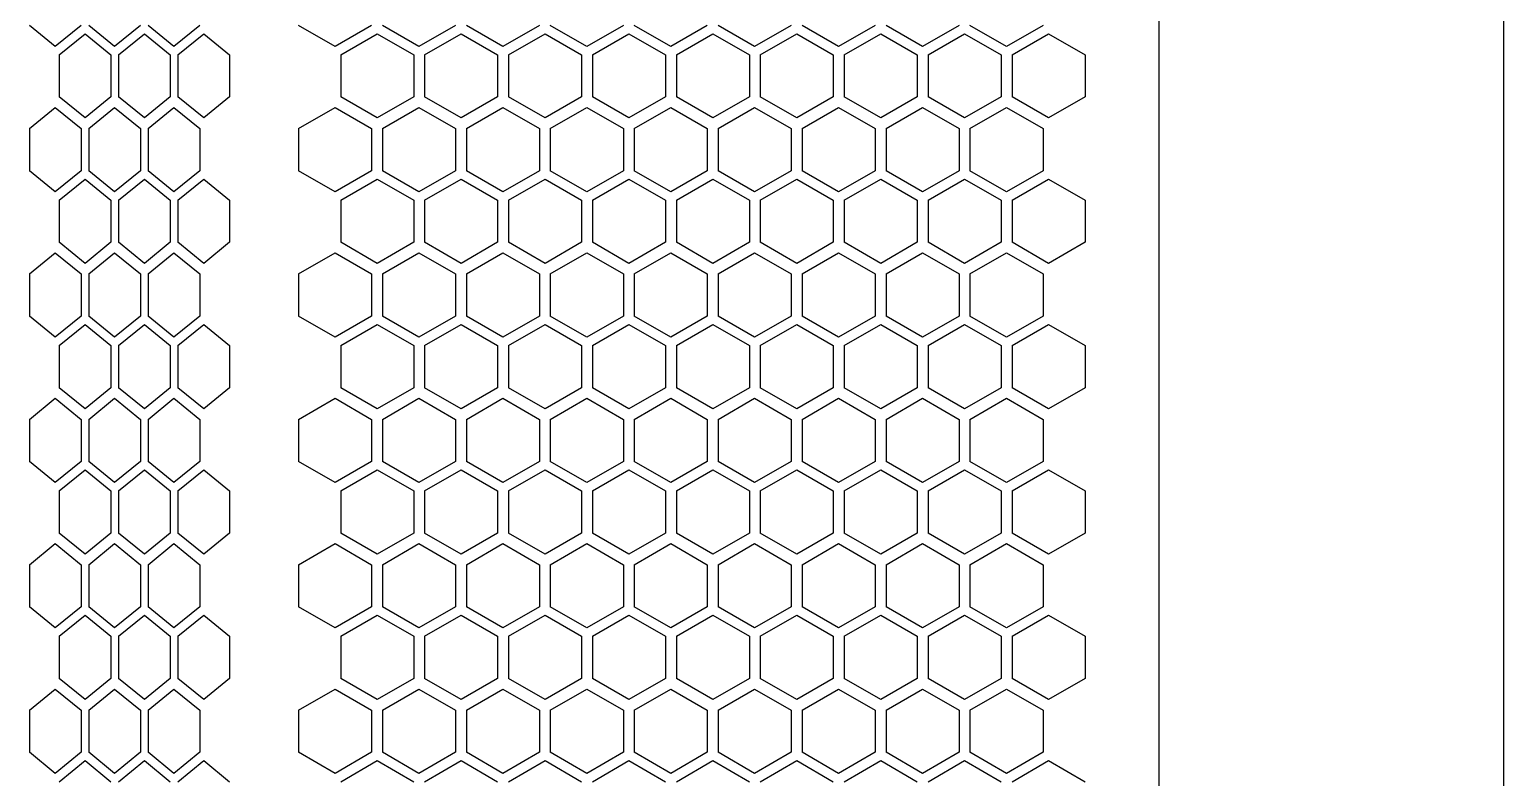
# Model space of a CAD drawing. Header units: millimetres. Extents: x 55614 to 110757, y -66981 to -47484.
# Drawn here: x 63656.9 to 63818.5, y -50373.5 to -50291.6 of the extents above; entities that cross this region are included whole.
import ezdxf

# ---------------------------------------------------------------- set-up
doc = ezdxf.new("R2010")
doc.units = ezdxf.units.MM
doc.layers.add('4215-0412-2_0', color=7, linetype='Continuous')
doc.layers.add('THICK', color=7, linetype='Continuous', lineweight=0)

# ---------------------------------------------------------------- blocks, each defined once
blk = doc.blocks.new('2-1725')
at = {"layer": '4215-0412-2_0', "color": 7, "linetype": 'Continuous'}
for p, q in [((-17306.03, -71628.67), (-17306.03, -72057.27)), ((-17268.23, -71631.67), (-17268.23, -72054.27)), ((-17426.99, -71719.52), (-17429.82, -71717.21)), ((-17424.16, -71717.21), (-17426.99, -71719.52)), ((-17426.55, -71720.43), (-17423.72, -71718.12)), ((-17423.72, -71718.12), (-17420.89, -71720.43)), ((-17420.48, -71719.52), (-17423.31, -71717.21)), ((-17417.65, -71717.21), (-17420.48, -71719.52)), ((-17420.04, -71720.43), (-17417.22, -71718.12)), ((-17417.22, -71718.12), (-17414.39, -71720.43)), ((-17413.98, -71719.52), (-17416.81, -71717.21)), ((-17411.15, -71717.21), (-17413.98, -71719.52)), ((-17413.54, -71720.43), (-17410.71, -71718.12)), ((-17410.71, -71718.12), (-17407.88, -71720.43)), ((-17396.32, -71719.52), (-17400.32, -71717.21)), ((-17392.31, -71717.21), (-17396.32, -71719.52)), ((-17395.7, -71720.43), (-17391.7, -71718.12)), ((-17391.7, -71718.12), (-17387.7, -71720.43)), ((-17387.12, -71719.52), (-17391.12, -71717.21)), ((-17383.11, -71717.21), (-17387.12, -71719.52)), ((-17386.5, -71720.43), (-17382.5, -71718.12)), ((-17382.5, -71718.12), (-17378.5, -71720.43)), ((-17377.92, -71719.52), (-17381.92, -71717.21)), ((-17373.91, -71717.21), (-17377.92, -71719.52)), ((-17377.3, -71720.43), (-17373.3, -71718.12)), ((-17373.3, -71718.12), (-17369.3, -71720.43)), ((-17368.72, -71719.52), (-17372.72, -71717.21)), ((-17364.71, -71717.21), (-17368.72, -71719.52)), ((-17368.1, -71720.43), (-17364.1, -71718.12)), ((-17364.1, -71718.12), (-17360.1, -71720.43)), ((-17359.52, -71719.52), (-17363.52, -71717.21)), ((-17355.51, -71717.21), (-17359.52, -71719.52)), ((-17358.9, -71720.43), (-17354.9, -71718.12)), ((-17354.9, -71718.12), (-17350.9, -71720.43)), ((-17350.32, -71719.52), (-17354.32, -71717.21)), ((-17346.31, -71717.21), (-17350.32, -71719.52)), ((-17349.7, -71720.43), (-17345.7, -71718.12)), ((-17345.7, -71718.12), (-17341.7, -71720.43)), ((-17341.12, -71719.52), (-17345.12, -71717.21)), ((-17337.11, -71717.21), (-17341.12, -71719.52)), ((-17340.5, -71720.43), (-17336.5, -71718.12)), ((-17336.5, -71718.12), (-17332.5, -71720.43)), ((-17331.92, -71719.52), (-17335.92, -71717.21)), ((-17327.91, -71717.21), (-17331.92, -71719.52)), ((-17331.3, -71720.43), (-17327.3, -71718.12)), ((-17327.3, -71718.12), (-17323.3, -71720.43)), ((-17322.72, -71719.52), (-17326.72, -71717.21)), ((-17318.71, -71717.21), (-17322.72, -71719.52)), ((-17322.1, -71720.43), (-17318.1, -71718.12)), ((-17318.1, -71718.12), (-17314.1, -71720.43)), ((-17426.55, -71720.43), (-17426.55, -71725.05)), ((-17420.89, -71720.43), (-17420.89, -71725.05)), ((-17420.04, -71720.43), (-17420.04, -71725.05)), ((-17414.39, -71720.43), (-17414.39, -71725.05)), ((-17413.54, -71720.43), (-17413.54, -71725.05)), ((-17407.88, -71720.43), (-17407.88, -71725.05)), ((-17395.7, -71720.43), (-17395.7, -71725.05)), ((-17387.7, -71720.43), (-17387.7, -71725.05)), ((-17386.5, -71720.43), (-17386.5, -71725.05)), ((-17378.5, -71720.43), (-17378.5, -71725.05)), ((-17377.3, -71720.43), (-17377.3, -71725.05)), ((-17369.3, -71720.43), (-17369.3, -71725.05)), ((-17368.1, -71720.43), (-17368.1, -71725.05)), ((-17360.1, -71720.43), (-17360.1, -71725.05)), ((-17358.9, -71720.43), (-17358.9, -71725.05)), ((-17350.9, -71720.43), (-17350.9, -71725.05)), ((-17349.7, -71720.43), (-17349.7, -71725.05)), ((-17341.7, -71720.43), (-17341.7, -71725.05)), ((-17340.5, -71720.43), (-17340.5, -71725.05)), ((-17332.5, -71720.43), (-17332.5, -71725.05)), ((-17331.3, -71720.43), (-17331.3, -71725.05)), ((-17323.3, -71720.43), (-17323.3, -71725.05)), ((-17322.1, -71720.43), (-17322.1, -71725.05)), ((-17314.1, -71720.43), (-17314.1, -71725.05)), ((-17423.72, -71727.36), (-17426.55, -71725.05)), ((-17420.89, -71725.05), (-17423.72, -71727.36)), ((-17417.22, -71727.36), (-17420.04, -71725.05)), ((-17414.39, -71725.05), (-17417.22, -71727.36)), ((-17410.71, -71727.36), (-17413.54, -71725.05)), ((-17407.88, -71725.05), (-17410.71, -71727.36)), ((-17391.7, -71727.36), (-17395.7, -71725.05)), ((-17387.7, -71725.05), (-17391.7, -71727.36)), ((-17382.5, -71727.36), (-17386.5, -71725.05)), ((-17378.5, -71725.05), (-17382.5, -71727.36)), ((-17373.3, -71727.36), (-17377.3, -71725.05)), ((-17369.3, -71725.05), (-17373.3, -71727.36)), ((-17364.1, -71727.36), (-17368.1, -71725.05)), ((-17360.1, -71725.05), (-17364.1, -71727.36)), ((-17354.9, -71727.36), (-17358.9, -71725.05)), ((-17350.9, -71725.05), (-17354.9, -71727.36)), ((-17345.7, -71727.36), (-17349.7, -71725.05)), ((-17341.7, -71725.05), (-17345.7, -71727.36)), ((-17336.5, -71727.36), (-17340.5, -71725.05)), ((-17332.5, -71725.05), (-17336.5, -71727.36)), ((-17327.3, -71727.36), (-17331.3, -71725.05)), ((-17323.3, -71725.05), (-17327.3, -71727.36)), ((-17318.1, -71727.36), (-17322.1, -71725.05)), ((-17314.1, -71725.05), (-17318.1, -71727.36)), ((-17429.82, -71728.52), (-17426.99, -71726.21)), ((-17426.99, -71726.21), (-17424.16, -71728.52)), ((-17423.31, -71728.52), (-17420.48, -71726.21)), ((-17420.48, -71726.21), (-17417.65, -71728.52)), ((-17416.81, -71728.52), (-17413.98, -71726.21)), ((-17413.98, -71726.21), (-17411.15, -71728.52)), ((-17400.32, -71728.52), (-17396.32, -71726.21)), ((-17396.32, -71726.21), (-17392.31, -71728.52)), ((-17391.12, -71728.52), (-17387.12, -71726.21)), ((-17387.12, -71726.21), (-17383.11, -71728.52)), ((-17381.92, -71728.52), (-17377.92, -71726.21)), ((-17377.92, -71726.21), (-17373.91, -71728.52)), ((-17372.72, -71728.52), (-17368.72, -71726.21)), ((-17368.72, -71726.21), (-17364.71, -71728.52)), ((-17363.52, -71728.52), (-17359.52, -71726.21)), ((-17359.52, -71726.21), (-17355.51, -71728.52)), ((-17354.32, -71728.52), (-17350.32, -71726.21)), ((-17350.32, -71726.21), (-17346.31, -71728.52)), ((-17345.12, -71728.52), (-17341.12, -71726.21)), ((-17341.12, -71726.21), (-17337.11, -71728.52)), ((-17335.92, -71728.52), (-17331.92, -71726.21)), ((-17331.92, -71726.21), (-17327.91, -71728.52)), ((-17326.72, -71728.52), (-17322.72, -71726.21)), ((-17322.72, -71726.21), (-17318.71, -71728.52)), ((-17429.82, -71728.52), (-17429.82, -71733.14)), ((-17424.16, -71728.52), (-17424.16, -71733.14)), ((-17423.31, -71728.52), (-17423.31, -71733.14)), ((-17417.65, -71728.52), (-17417.65, -71733.14)), ((-17416.81, -71728.52), (-17416.81, -71733.14)), ((-17411.15, -71728.52), (-17411.15, -71733.14)), ((-17400.32, -71728.52), (-17400.32, -71733.14)), ((-17392.31, -71728.52), (-17392.31, -71733.14)), ((-17391.12, -71728.52), (-17391.12, -71733.14)), ((-17383.11, -71728.52), (-17383.11, -71733.14)), ((-17381.92, -71728.52), (-17381.92, -71733.14)), ((-17373.91, -71728.52), (-17373.91, -71733.14)), ((-17372.72, -71728.52), (-17372.72, -71733.14)), ((-17364.71, -71728.52), (-17364.71, -71733.14)), ((-17363.52, -71728.52), (-17363.52, -71733.14)), ((-17355.51, -71728.52), (-17355.51, -71733.14)), ((-17354.32, -71728.52), (-17354.32, -71733.14)), ((-17346.31, -71728.52), (-17346.31, -71733.14)), ((-17345.12, -71728.52), (-17345.12, -71733.14)), ((-17337.11, -71728.52), (-17337.11, -71733.14)), ((-17335.92, -71728.52), (-17335.92, -71733.14)), ((-17327.91, -71728.52), (-17327.91, -71733.14)), ((-17326.72, -71728.52), (-17326.72, -71733.14)), ((-17318.71, -71728.52), (-17318.71, -71733.14)), ((-17426.99, -71735.45), (-17429.82, -71733.14)), ((-17424.16, -71733.14), (-17426.99, -71735.45)), ((-17420.48, -71735.45), (-17423.31, -71733.14)), ((-17417.65, -71733.14), (-17420.48, -71735.45)), ((-17413.98, -71735.45), (-17416.81, -71733.14)), ((-17411.15, -71733.14), (-17413.98, -71735.45)), ((-17396.32, -71735.45), (-17400.32, -71733.14)), ((-17392.31, -71733.14), (-17396.32, -71735.45)), ((-17387.12, -71735.45), (-17391.12, -71733.14)), ((-17383.11, -71733.14), (-17387.12, -71735.45)), ((-17377.92, -71735.45), (-17381.92, -71733.14)), ((-17373.91, -71733.14), (-17377.92, -71735.45)), ((-17368.72, -71735.45), (-17372.72, -71733.14)), ((-17364.71, -71733.14), (-17368.72, -71735.45)), ((-17359.52, -71735.45), (-17363.52, -71733.14)), ((-17355.51, -71733.14), (-17359.52, -71735.45)), ((-17350.32, -71735.45), (-17354.32, -71733.14)), ((-17346.31, -71733.14), (-17350.32, -71735.45)), ((-17341.12, -71735.45), (-17345.12, -71733.14)), ((-17337.11, -71733.14), (-17341.12, -71735.45)), ((-17331.92, -71735.45), (-17335.92, -71733.14)), ((-17327.91, -71733.14), (-17331.92, -71735.45)), ((-17322.72, -71735.45), (-17326.72, -71733.14)), ((-17318.71, -71733.14), (-17322.72, -71735.45)), ((-17426.55, -71736.36), (-17423.72, -71734.05)), ((-17423.72, -71734.05), (-17420.89, -71736.36)), ((-17420.04, -71736.36), (-17417.22, -71734.05)), ((-17417.22, -71734.05), (-17414.39, -71736.36)), ((-17413.54, -71736.36), (-17410.71, -71734.05)), ((-17410.71, -71734.05), (-17407.88, -71736.36)), ((-17395.7, -71736.36), (-17391.7, -71734.05)), ((-17391.7, -71734.05), (-17387.7, -71736.36)), ((-17386.5, -71736.36), (-17382.5, -71734.05)), ((-17382.5, -71734.05), (-17378.5, -71736.36)), ((-17377.3, -71736.36), (-17373.3, -71734.05)), ((-17373.3, -71734.05), (-17369.3, -71736.36)), ((-17368.1, -71736.36), (-17364.1, -71734.05)), ((-17364.1, -71734.05), (-17360.1, -71736.36)), ((-17358.9, -71736.36), (-17354.9, -71734.05)), ((-17354.9, -71734.05), (-17350.9, -71736.36)), ((-17349.7, -71736.36), (-17345.7, -71734.05)), ((-17345.7, -71734.05), (-17341.7, -71736.36)), ((-17340.5, -71736.36), (-17336.5, -71734.05)), ((-17336.5, -71734.05), (-17332.5, -71736.36)), ((-17331.3, -71736.36), (-17327.3, -71734.05)), ((-17327.3, -71734.05), (-17323.3, -71736.36)), ((-17322.1, -71736.36), (-17318.1, -71734.05)), ((-17318.1, -71734.05), (-17314.1, -71736.36)), ((-17426.55, -71736.36), (-17426.55, -71740.98)), ((-17420.89, -71736.36), (-17420.89, -71740.98)), ((-17420.04, -71736.36), (-17420.04, -71740.98)), ((-17414.39, -71736.36), (-17414.39, -71740.98)), ((-17413.54, -71736.36), (-17413.54, -71740.98)), ((-17407.88, -71736.36), (-17407.88, -71740.98)), ((-17395.7, -71736.36), (-17395.7, -71740.98)), ((-17387.7, -71736.36), (-17387.7, -71740.98)), ((-17386.5, -71736.36), (-17386.5, -71740.98)), ((-17378.5, -71736.36), (-17378.5, -71740.98)), ((-17377.3, -71736.36), (-17377.3, -71740.98)), ((-17369.3, -71736.36), (-17369.3, -71740.98)), ((-17368.1, -71736.36), (-17368.1, -71740.98)), ((-17360.1, -71736.36), (-17360.1, -71740.98)), ((-17358.9, -71736.36), (-17358.9, -71740.98)), ((-17350.9, -71736.36), (-17350.9, -71740.98)), ((-17349.7, -71736.36), (-17349.7, -71740.98)), ((-17341.7, -71736.36), (-17341.7, -71740.98)), ((-17340.5, -71736.36), (-17340.5, -71740.98)), ((-17332.5, -71736.36), (-17332.5, -71740.98)), ((-17331.3, -71736.36), (-17331.3, -71740.98)), ((-17323.3, -71736.36), (-17323.3, -71740.98)), ((-17322.1, -71736.36), (-17322.1, -71740.98)), ((-17314.1, -71736.36), (-17314.1, -71740.98)), ((-17423.72, -71743.29), (-17426.55, -71740.98)), ((-17420.89, -71740.98), (-17423.72, -71743.29)), ((-17417.22, -71743.29), (-17420.04, -71740.98)), ((-17414.39, -71740.98), (-17417.22, -71743.29)), ((-17410.71, -71743.29), (-17413.54, -71740.98)), ((-17407.88, -71740.98), (-17410.71, -71743.29)), ((-17391.7, -71743.29), (-17395.7, -71740.98)), ((-17387.7, -71740.98), (-17391.7, -71743.29)), ((-17382.5, -71743.29), (-17386.5, -71740.98)), ((-17378.5, -71740.98), (-17382.5, -71743.29)), ((-17373.3, -71743.29), (-17377.3, -71740.98)), ((-17369.3, -71740.98), (-17373.3, -71743.29)), ((-17364.1, -71743.29), (-17368.1, -71740.98)), ((-17360.1, -71740.98), (-17364.1, -71743.29)), ((-17354.9, -71743.29), (-17358.9, -71740.98)), ((-17350.9, -71740.98), (-17354.9, -71743.29)), ((-17345.7, -71743.29), (-17349.7, -71740.98)), ((-17341.7, -71740.98), (-17345.7, -71743.29)), ((-17336.5, -71743.29), (-17340.5, -71740.98)), ((-17332.5, -71740.98), (-17336.5, -71743.29)), ((-17327.3, -71743.29), (-17331.3, -71740.98)), ((-17323.3, -71740.98), (-17327.3, -71743.29)), ((-17318.1, -71743.29), (-17322.1, -71740.98)), ((-17314.1, -71740.98), (-17318.1, -71743.29)), ((-17429.82, -71744.45), (-17426.99, -71742.14)), ((-17426.99, -71742.14), (-17424.16, -71744.45)), ((-17423.31, -71744.45), (-17420.48, -71742.14)), ((-17420.48, -71742.14), (-17417.65, -71744.45)), ((-17416.81, -71744.45), (-17413.98, -71742.14)), ((-17413.98, -71742.14), (-17411.15, -71744.45)), ((-17400.32, -71744.45), (-17396.32, -71742.14)), ((-17396.32, -71742.14), (-17392.31, -71744.45)), ((-17391.12, -71744.45), (-17387.12, -71742.14)), ((-17387.12, -71742.14), (-17383.11, -71744.45)), ((-17381.92, -71744.45), (-17377.92, -71742.14)), ((-17377.92, -71742.14), (-17373.91, -71744.45)), ((-17372.72, -71744.45), (-17368.72, -71742.14)), ((-17368.72, -71742.14), (-17364.71, -71744.45)), ((-17363.52, -71744.45), (-17359.52, -71742.14)), ((-17359.52, -71742.14), (-17355.51, -71744.45)), ((-17354.32, -71744.45), (-17350.32, -71742.14)), ((-17350.32, -71742.14), (-17346.31, -71744.45)), ((-17345.12, -71744.45), (-17341.12, -71742.14)), ((-17341.12, -71742.14), (-17337.11, -71744.45)), ((-17335.92, -71744.45), (-17331.92, -71742.14)), ((-17331.92, -71742.14), (-17327.91, -71744.45)), ((-17326.72, -71744.45), (-17322.72, -71742.14)), ((-17322.72, -71742.14), (-17318.71, -71744.45)), ((-17429.82, -71744.45), (-17429.82, -71749.07)), ((-17424.16, -71744.45), (-17424.16, -71749.07)), ((-17423.31, -71744.45), (-17423.31, -71749.07)), ((-17417.65, -71744.45), (-17417.65, -71749.07)), ((-17416.81, -71744.45), (-17416.81, -71749.07)), ((-17411.15, -71744.45), (-17411.15, -71749.07)), ((-17400.32, -71744.45), (-17400.32, -71749.07)), ((-17392.31, -71744.45), (-17392.31, -71749.07)), ((-17391.12, -71744.45), (-17391.12, -71749.07)), ((-17383.11, -71744.45), (-17383.11, -71749.07)), ((-17381.92, -71744.45), (-17381.92, -71749.07)), ((-17373.91, -71744.45), (-17373.91, -71749.07)), ((-17372.72, -71744.45), (-17372.72, -71749.07)), ((-17364.71, -71744.45), (-17364.71, -71749.07)), ((-17363.52, -71744.45), (-17363.52, -71749.07)), ((-17355.51, -71744.45), (-17355.51, -71749.07)), ((-17354.32, -71744.45), (-17354.32, -71749.07)), ((-17346.31, -71744.45), (-17346.31, -71749.07)), ((-17345.12, -71744.45), (-17345.12, -71749.07)), ((-17337.11, -71744.45), (-17337.11, -71749.07)), ((-17335.92, -71744.45), (-17335.92, -71749.07)), ((-17327.91, -71744.45), (-17327.91, -71749.07)), ((-17326.72, -71744.45), (-17326.72, -71749.07)), ((-17318.71, -71744.45), (-17318.71, -71749.07)), ((-17426.99, -71751.38), (-17429.82, -71749.07)), ((-17424.16, -71749.07), (-17426.99, -71751.38)), ((-17420.48, -71751.38), (-17423.31, -71749.07)), ((-17417.65, -71749.07), (-17420.48, -71751.38)), ((-17413.98, -71751.38), (-17416.81, -71749.07)), ((-17411.15, -71749.07), (-17413.98, -71751.38)), ((-17396.32, -71751.38), (-17400.32, -71749.07)), ((-17392.31, -71749.07), (-17396.32, -71751.38)), ((-17387.12, -71751.38), (-17391.12, -71749.07)), ((-17383.11, -71749.07), (-17387.12, -71751.38)), ((-17377.92, -71751.38), (-17381.92, -71749.07)), ((-17373.91, -71749.07), (-17377.92, -71751.38)), ((-17368.72, -71751.38), (-17372.72, -71749.07)), ((-17364.71, -71749.07), (-17368.72, -71751.38)), ((-17359.52, -71751.38), (-17363.52, -71749.07)), ((-17355.51, -71749.07), (-17359.52, -71751.38)), ((-17350.32, -71751.38), (-17354.32, -71749.07)), ((-17346.31, -71749.07), (-17350.32, -71751.38)), ((-17341.12, -71751.38), (-17345.12, -71749.07)), ((-17337.11, -71749.07), (-17341.12, -71751.38)), ((-17331.92, -71751.38), (-17335.92, -71749.07)), ((-17327.91, -71749.07), (-17331.92, -71751.38)), ((-17322.72, -71751.38), (-17326.72, -71749.07)), ((-17318.71, -71749.07), (-17322.72, -71751.38)), ((-17426.55, -71752.29), (-17423.72, -71749.98)), ((-17423.72, -71749.98), (-17420.89, -71752.29)), ((-17420.04, -71752.29), (-17417.22, -71749.98)), ((-17417.22, -71749.98), (-17414.39, -71752.29)), ((-17413.54, -71752.29), (-17410.71, -71749.98)), ((-17410.71, -71749.98), (-17407.88, -71752.29)), ((-17395.7, -71752.29), (-17391.7, -71749.98)), ((-17391.7, -71749.98), (-17387.7, -71752.29)), ((-17386.5, -71752.29), (-17382.5, -71749.98)), ((-17382.5, -71749.98), (-17378.5, -71752.29)), ((-17377.3, -71752.29), (-17373.3, -71749.98)), ((-17373.3, -71749.98), (-17369.3, -71752.29)), ((-17368.1, -71752.29), (-17364.1, -71749.98)), ((-17364.1, -71749.98), (-17360.1, -71752.29)), ((-17358.9, -71752.29), (-17354.9, -71749.98)), ((-17354.9, -71749.98), (-17350.9, -71752.29)), ((-17349.7, -71752.29), (-17345.7, -71749.98)), ((-17345.7, -71749.98), (-17341.7, -71752.29)), ((-17340.5, -71752.29), (-17336.5, -71749.98)), ((-17336.5, -71749.98), (-17332.5, -71752.29)), ((-17331.3, -71752.29), (-17327.3, -71749.98)), ((-17327.3, -71749.98), (-17323.3, -71752.29)), ((-17322.1, -71752.29), (-17318.1, -71749.98)), ((-17318.1, -71749.98), (-17314.1, -71752.29)), ((-17426.55, -71752.29), (-17426.55, -71756.91)), ((-17420.89, -71752.29), (-17420.89, -71756.91)), ((-17420.04, -71752.29), (-17420.04, -71756.91)), ((-17414.39, -71752.29), (-17414.39, -71756.91)), ((-17413.54, -71752.29), (-17413.54, -71756.91)), ((-17407.88, -71752.29), (-17407.88, -71756.91)), ((-17395.7, -71752.29), (-17395.7, -71756.91)), ((-17387.7, -71752.29), (-17387.7, -71756.91)), ((-17386.5, -71752.29), (-17386.5, -71756.91)), ((-17378.5, -71752.29), (-17378.5, -71756.91)), ((-17377.3, -71752.29), (-17377.3, -71756.91)), ((-17369.3, -71752.29), (-17369.3, -71756.91)), ((-17368.1, -71752.29), (-17368.1, -71756.91)), ((-17360.1, -71752.29), (-17360.1, -71756.91)), ((-17358.9, -71752.29), (-17358.9, -71756.91)), ((-17350.9, -71752.29), (-17350.9, -71756.91)), ((-17349.7, -71752.29), (-17349.7, -71756.91)), ((-17341.7, -71752.29), (-17341.7, -71756.91)), ((-17340.5, -71752.29), (-17340.5, -71756.91)), ((-17332.5, -71752.29), (-17332.5, -71756.91)), ((-17331.3, -71752.29), (-17331.3, -71756.91)), ((-17323.3, -71752.29), (-17323.3, -71756.91)), ((-17322.1, -71752.29), (-17322.1, -71756.91)), ((-17314.1, -71752.29), (-17314.1, -71756.91)), ((-17423.72, -71759.22), (-17426.55, -71756.91)), ((-17420.89, -71756.91), (-17423.72, -71759.22)), ((-17417.22, -71759.22), (-17420.04, -71756.91)), ((-17414.39, -71756.91), (-17417.22, -71759.22)), ((-17410.71, -71759.22), (-17413.54, -71756.91)), ((-17407.88, -71756.91), (-17410.71, -71759.22)), ((-17391.7, -71759.22), (-17395.7, -71756.91)), ((-17387.7, -71756.91), (-17391.7, -71759.22)), ((-17382.5, -71759.22), (-17386.5, -71756.91)), ((-17378.5, -71756.91), (-17382.5, -71759.22)), ((-17373.3, -71759.22), (-17377.3, -71756.91)), ((-17369.3, -71756.91), (-17373.3, -71759.22)), ((-17364.1, -71759.22), (-17368.1, -71756.91)), ((-17360.1, -71756.91), (-17364.1, -71759.22)), ((-17354.9, -71759.22), (-17358.9, -71756.91)), ((-17350.9, -71756.91), (-17354.9, -71759.22)), ((-17345.7, -71759.22), (-17349.7, -71756.91)), ((-17341.7, -71756.91), (-17345.7, -71759.22)), ((-17336.5, -71759.22), (-17340.5, -71756.91)), ((-17332.5, -71756.91), (-17336.5, -71759.22)), ((-17327.3, -71759.22), (-17331.3, -71756.91)), ((-17323.3, -71756.91), (-17327.3, -71759.22)), ((-17318.1, -71759.22), (-17322.1, -71756.91)), ((-17314.1, -71756.91), (-17318.1, -71759.22)), ((-17429.82, -71760.38), (-17426.99, -71758.07)), ((-17426.99, -71758.07), (-17424.16, -71760.38)), ((-17423.31, -71760.38), (-17420.48, -71758.07)), ((-17420.48, -71758.07), (-17417.65, -71760.38)), ((-17416.81, -71760.38), (-17413.98, -71758.07)), ((-17413.98, -71758.07), (-17411.15, -71760.38)), ((-17400.32, -71760.38), (-17396.32, -71758.07)), ((-17396.32, -71758.07), (-17392.31, -71760.38)), ((-17391.12, -71760.38), (-17387.12, -71758.07)), ((-17387.12, -71758.07), (-17383.11, -71760.38)), ((-17381.92, -71760.38), (-17377.92, -71758.07)), ((-17377.92, -71758.07), (-17373.91, -71760.38)), ((-17372.72, -71760.38), (-17368.72, -71758.07)), ((-17368.72, -71758.07), (-17364.71, -71760.38)), ((-17363.52, -71760.38), (-17359.52, -71758.07)), ((-17359.52, -71758.07), (-17355.51, -71760.38)), ((-17354.32, -71760.38), (-17350.32, -71758.07)), ((-17350.32, -71758.07), (-17346.31, -71760.38)), ((-17345.12, -71760.38), (-17341.12, -71758.07)), ((-17341.12, -71758.07), (-17337.11, -71760.38)), ((-17335.92, -71760.38), (-17331.92, -71758.07)), ((-17331.92, -71758.07), (-17327.91, -71760.38)), ((-17326.72, -71760.38), (-17322.72, -71758.07)), ((-17322.72, -71758.07), (-17318.71, -71760.38)), ((-17429.82, -71760.38), (-17429.82, -71765)), ((-17424.16, -71760.38), (-17424.16, -71765)), ((-17423.31, -71760.38), (-17423.31, -71765)), ((-17417.65, -71760.38), (-17417.65, -71765)), ((-17416.81, -71760.38), (-17416.81, -71765)), ((-17411.15, -71760.38), (-17411.15, -71765)), ((-17400.32, -71760.38), (-17400.32, -71765)), ((-17392.31, -71760.38), (-17392.31, -71765)), ((-17391.12, -71760.38), (-17391.12, -71765)), ((-17383.11, -71760.38), (-17383.11, -71765)), ((-17381.92, -71760.38), (-17381.92, -71765)), ((-17373.91, -71760.38), (-17373.91, -71765)), ((-17372.72, -71760.38), (-17372.72, -71765)), ((-17364.71, -71760.38), (-17364.71, -71765)), ((-17363.52, -71760.38), (-17363.52, -71765)), ((-17355.51, -71760.38), (-17355.51, -71765)), ((-17354.32, -71760.38), (-17354.32, -71765)), ((-17346.31, -71760.38), (-17346.31, -71765)), ((-17345.12, -71760.38), (-17345.12, -71765)), ((-17337.11, -71760.38), (-17337.11, -71765)), ((-17335.92, -71760.38), (-17335.92, -71765)), ((-17327.91, -71760.38), (-17327.91, -71765)), ((-17326.72, -71760.38), (-17326.72, -71765)), ((-17318.71, -71760.38), (-17318.71, -71765)), ((-17426.99, -71767.31), (-17429.82, -71765)), ((-17424.16, -71765), (-17426.99, -71767.31)), ((-17420.48, -71767.31), (-17423.31, -71765)), ((-17417.65, -71765), (-17420.48, -71767.31)), ((-17413.98, -71767.31), (-17416.81, -71765)), ((-17411.15, -71765), (-17413.98, -71767.31)), ((-17396.32, -71767.31), (-17400.32, -71765)), ((-17392.31, -71765), (-17396.32, -71767.31)), ((-17387.12, -71767.31), (-17391.12, -71765)), ((-17383.11, -71765), (-17387.12, -71767.31)), ((-17377.92, -71767.31), (-17381.92, -71765)), ((-17373.91, -71765), (-17377.92, -71767.31)), ((-17368.72, -71767.31), (-17372.72, -71765)), ((-17364.71, -71765), (-17368.72, -71767.31)), ((-17359.52, -71767.31), (-17363.52, -71765)), ((-17355.51, -71765), (-17359.52, -71767.31)), ((-17350.32, -71767.31), (-17354.32, -71765)), ((-17346.31, -71765), (-17350.32, -71767.31)), ((-17341.12, -71767.31), (-17345.12, -71765)), ((-17337.11, -71765), (-17341.12, -71767.31)), ((-17331.92, -71767.31), (-17335.92, -71765)), ((-17327.91, -71765), (-17331.92, -71767.31)), ((-17322.72, -71767.31), (-17326.72, -71765)), ((-17318.71, -71765), (-17322.72, -71767.31)), ((-17426.55, -71768.22), (-17423.72, -71765.91)), ((-17423.72, -71765.91), (-17420.89, -71768.22)), ((-17420.04, -71768.22), (-17417.22, -71765.91)), ((-17417.22, -71765.91), (-17414.39, -71768.22)), ((-17413.54, -71768.22), (-17410.71, -71765.91)), ((-17410.71, -71765.91), (-17407.88, -71768.22)), ((-17395.7, -71768.22), (-17391.7, -71765.91)), ((-17391.7, -71765.91), (-17387.7, -71768.22)), ((-17386.5, -71768.22), (-17382.5, -71765.91)), ((-17382.5, -71765.91), (-17378.5, -71768.22)), ((-17377.3, -71768.22), (-17373.3, -71765.91)), ((-17373.3, -71765.91), (-17369.3, -71768.22)), ((-17368.1, -71768.22), (-17364.1, -71765.91)), ((-17364.1, -71765.91), (-17360.1, -71768.22)), ((-17358.9, -71768.22), (-17354.9, -71765.91)), ((-17354.9, -71765.91), (-17350.9, -71768.22)), ((-17349.7, -71768.22), (-17345.7, -71765.91)), ((-17345.7, -71765.91), (-17341.7, -71768.22)), ((-17340.5, -71768.22), (-17336.5, -71765.91)), ((-17336.5, -71765.91), (-17332.5, -71768.22)), ((-17331.3, -71768.22), (-17327.3, -71765.91)), ((-17327.3, -71765.91), (-17323.3, -71768.22)), ((-17322.1, -71768.22), (-17318.1, -71765.91)), ((-17318.1, -71765.91), (-17314.1, -71768.22)), ((-17426.55, -71768.22), (-17426.55, -71772.84)), ((-17420.89, -71768.22), (-17420.89, -71772.84)), ((-17420.04, -71768.22), (-17420.04, -71772.84)), ((-17414.39, -71768.22), (-17414.39, -71772.84)), ((-17413.54, -71768.22), (-17413.54, -71772.84)), ((-17407.88, -71768.22), (-17407.88, -71772.84)), ((-17395.7, -71768.22), (-17395.7, -71772.84)), ((-17387.7, -71768.22), (-17387.7, -71772.84)), ((-17386.5, -71768.22), (-17386.5, -71772.84)), ((-17378.5, -71768.22), (-17378.5, -71772.84)), ((-17377.3, -71768.22), (-17377.3, -71772.84)), ((-17369.3, -71768.22), (-17369.3, -71772.84)), ((-17368.1, -71768.22), (-17368.1, -71772.84)), ((-17360.1, -71768.22), (-17360.1, -71772.84)), ((-17358.9, -71768.22), (-17358.9, -71772.84)), ((-17350.9, -71768.22), (-17350.9, -71772.84)), ((-17349.7, -71768.22), (-17349.7, -71772.84)), ((-17341.7, -71768.22), (-17341.7, -71772.84)), ((-17340.5, -71768.22), (-17340.5, -71772.84)), ((-17332.5, -71768.22), (-17332.5, -71772.84)), ((-17331.3, -71768.22), (-17331.3, -71772.84)), ((-17323.3, -71768.22), (-17323.3, -71772.84)), ((-17322.1, -71768.22), (-17322.1, -71772.84)), ((-17314.1, -71768.22), (-17314.1, -71772.84)), ((-17423.72, -71775.15), (-17426.55, -71772.84)), ((-17420.89, -71772.84), (-17423.72, -71775.15)), ((-17417.22, -71775.15), (-17420.04, -71772.84)), ((-17414.39, -71772.84), (-17417.22, -71775.15)), ((-17410.71, -71775.15), (-17413.54, -71772.84)), ((-17407.88, -71772.84), (-17410.71, -71775.15)), ((-17391.7, -71775.15), (-17395.7, -71772.84)), ((-17387.7, -71772.84), (-17391.7, -71775.15)), ((-17382.5, -71775.15), (-17386.5, -71772.84)), ((-17378.5, -71772.84), (-17382.5, -71775.15)), ((-17373.3, -71775.15), (-17377.3, -71772.84)), ((-17369.3, -71772.84), (-17373.3, -71775.15)), ((-17364.1, -71775.15), (-17368.1, -71772.84)), ((-17360.1, -71772.84), (-17364.1, -71775.15)), ((-17354.9, -71775.15), (-17358.9, -71772.84)), ((-17350.9, -71772.84), (-17354.9, -71775.15)), ((-17345.7, -71775.15), (-17349.7, -71772.84)), ((-17341.7, -71772.84), (-17345.7, -71775.15)), ((-17336.5, -71775.15), (-17340.5, -71772.84)), ((-17332.5, -71772.84), (-17336.5, -71775.15)), ((-17327.3, -71775.15), (-17331.3, -71772.84)), ((-17323.3, -71772.84), (-17327.3, -71775.15)), ((-17318.1, -71775.15), (-17322.1, -71772.84)), ((-17314.1, -71772.84), (-17318.1, -71775.15)), ((-17429.82, -71776.31), (-17426.99, -71774)), ((-17426.99, -71774), (-17424.16, -71776.31)), ((-17423.31, -71776.31), (-17420.48, -71774)), ((-17420.48, -71774), (-17417.65, -71776.31)), ((-17416.81, -71776.31), (-17413.98, -71774)), ((-17413.98, -71774), (-17411.15, -71776.31)), ((-17400.32, -71776.31), (-17396.32, -71774)), ((-17396.32, -71774), (-17392.31, -71776.31)), ((-17391.12, -71776.31), (-17387.12, -71774)), ((-17387.12, -71774), (-17383.11, -71776.31)), ((-17381.92, -71776.31), (-17377.92, -71774)), ((-17377.92, -71774), (-17373.91, -71776.31)), ((-17372.72, -71776.31), (-17368.72, -71774)), ((-17368.72, -71774), (-17364.71, -71776.31)), ((-17363.52, -71776.31), (-17359.52, -71774)), ((-17359.52, -71774), (-17355.51, -71776.31)), ((-17354.32, -71776.31), (-17350.32, -71774)), ((-17350.32, -71774), (-17346.31, -71776.31)), ((-17345.12, -71776.31), (-17341.12, -71774)), ((-17341.12, -71774), (-17337.11, -71776.31)), ((-17335.92, -71776.31), (-17331.92, -71774)), ((-17331.92, -71774), (-17327.91, -71776.31)), ((-17326.72, -71776.31), (-17322.72, -71774)), ((-17322.72, -71774), (-17318.71, -71776.31)), ((-17429.82, -71776.31), (-17429.82, -71780.93)), ((-17424.16, -71776.31), (-17424.16, -71780.93)), ((-17423.31, -71776.31), (-17423.31, -71780.93)), ((-17417.65, -71776.31), (-17417.65, -71780.93)), ((-17416.81, -71776.31), (-17416.81, -71780.93)), ((-17411.15, -71776.31), (-17411.15, -71780.93)), ((-17400.32, -71776.31), (-17400.32, -71780.93)), ((-17392.31, -71776.31), (-17392.31, -71780.93)), ((-17391.12, -71776.31), (-17391.12, -71780.93)), ((-17383.11, -71776.31), (-17383.11, -71780.93)), ((-17381.92, -71776.31), (-17381.92, -71780.93)), ((-17373.91, -71776.31), (-17373.91, -71780.93)), ((-17372.72, -71776.31), (-17372.72, -71780.93)), ((-17364.71, -71776.31), (-17364.71, -71780.93)), ((-17363.52, -71776.31), (-17363.52, -71780.93)), ((-17355.51, -71776.31), (-17355.51, -71780.93)), ((-17354.32, -71776.31), (-17354.32, -71780.93)), ((-17346.31, -71776.31), (-17346.31, -71780.93)), ((-17345.12, -71776.31), (-17345.12, -71780.93)), ((-17337.11, -71776.31), (-17337.11, -71780.93)), ((-17335.92, -71776.31), (-17335.92, -71780.93)), ((-17327.91, -71776.31), (-17327.91, -71780.93)), ((-17326.72, -71776.31), (-17326.72, -71780.93)), ((-17318.71, -71776.31), (-17318.71, -71780.93)), ((-17426.99, -71783.24), (-17429.82, -71780.93)), ((-17424.16, -71780.93), (-17426.99, -71783.24)), ((-17420.48, -71783.24), (-17423.31, -71780.93)), ((-17417.65, -71780.93), (-17420.48, -71783.24)), ((-17413.98, -71783.24), (-17416.81, -71780.93)), ((-17411.15, -71780.93), (-17413.98, -71783.24)), ((-17396.32, -71783.24), (-17400.32, -71780.93)), ((-17392.31, -71780.93), (-17396.32, -71783.24)), ((-17387.12, -71783.24), (-17391.12, -71780.93)), ((-17383.11, -71780.93), (-17387.12, -71783.24)), ((-17377.92, -71783.24), (-17381.92, -71780.93)), ((-17373.91, -71780.93), (-17377.92, -71783.24)), ((-17368.72, -71783.24), (-17372.72, -71780.93)), ((-17364.71, -71780.93), (-17368.72, -71783.24)), ((-17359.52, -71783.24), (-17363.52, -71780.93)), ((-17355.51, -71780.93), (-17359.52, -71783.24)), ((-17350.32, -71783.24), (-17354.32, -71780.93)), ((-17346.31, -71780.93), (-17350.32, -71783.24)), ((-17341.12, -71783.24), (-17345.12, -71780.93)), ((-17337.11, -71780.93), (-17341.12, -71783.24)), ((-17331.92, -71783.24), (-17335.92, -71780.93)), ((-17327.91, -71780.93), (-17331.92, -71783.24)), ((-17322.72, -71783.24), (-17326.72, -71780.93)), ((-17318.71, -71780.93), (-17322.72, -71783.24)), ((-17426.55, -71784.15), (-17423.72, -71781.84)), ((-17423.72, -71781.84), (-17420.89, -71784.15)), ((-17420.04, -71784.15), (-17417.22, -71781.84)), ((-17417.22, -71781.84), (-17414.39, -71784.15)), ((-17413.54, -71784.15), (-17410.71, -71781.84)), ((-17410.71, -71781.84), (-17407.88, -71784.15)), ((-17395.7, -71784.15), (-17391.7, -71781.84)), ((-17391.7, -71781.84), (-17387.7, -71784.15)), ((-17386.5, -71784.15), (-17382.5, -71781.84)), ((-17382.5, -71781.84), (-17378.5, -71784.15)), ((-17377.3, -71784.15), (-17373.3, -71781.84)), ((-17373.3, -71781.84), (-17369.3, -71784.15)), ((-17368.1, -71784.15), (-17364.1, -71781.84)), ((-17364.1, -71781.84), (-17360.1, -71784.15)), ((-17358.9, -71784.15), (-17354.9, -71781.84)), ((-17354.9, -71781.84), (-17350.9, -71784.15)), ((-17349.7, -71784.15), (-17345.7, -71781.84)), ((-17345.7, -71781.84), (-17341.7, -71784.15)), ((-17340.5, -71784.15), (-17336.5, -71781.84)), ((-17336.5, -71781.84), (-17332.5, -71784.15)), ((-17331.3, -71784.15), (-17327.3, -71781.84)), ((-17327.3, -71781.84), (-17323.3, -71784.15)), ((-17322.1, -71784.15), (-17318.1, -71781.84)), ((-17318.1, -71781.84), (-17314.1, -71784.15)), ((-17426.55, -71784.15), (-17426.55, -71788.77)), ((-17420.89, -71784.15), (-17420.89, -71788.77)), ((-17420.04, -71784.15), (-17420.04, -71788.77)), ((-17414.39, -71784.15), (-17414.39, -71788.77)), ((-17413.54, -71784.15), (-17413.54, -71788.77)), ((-17407.88, -71784.15), (-17407.88, -71788.77)), ((-17395.7, -71784.15), (-17395.7, -71788.77)), ((-17387.7, -71784.15), (-17387.7, -71788.77)), ((-17386.5, -71784.15), (-17386.5, -71788.77)), ((-17378.5, -71784.15), (-17378.5, -71788.77)), ((-17377.3, -71784.15), (-17377.3, -71788.77)), ((-17369.3, -71784.15), (-17369.3, -71788.77)), ((-17368.1, -71784.15), (-17368.1, -71788.77)), ((-17360.1, -71784.15), (-17360.1, -71788.77)), ((-17358.9, -71784.15), (-17358.9, -71788.77)), ((-17350.9, -71784.15), (-17350.9, -71788.77)), ((-17349.7, -71784.15), (-17349.7, -71788.77)), ((-17341.7, -71784.15), (-17341.7, -71788.77)), ((-17340.5, -71784.15), (-17340.5, -71788.77)), ((-17332.5, -71784.15), (-17332.5, -71788.77)), ((-17331.3, -71784.15), (-17331.3, -71788.77)), ((-17323.3, -71784.15), (-17323.3, -71788.77)), ((-17322.1, -71784.15), (-17322.1, -71788.77)), ((-17314.1, -71784.15), (-17314.1, -71788.77)), ((-17423.72, -71791.08), (-17426.55, -71788.77)), ((-17420.89, -71788.77), (-17423.72, -71791.08)), ((-17417.22, -71791.08), (-17420.04, -71788.77)), ((-17414.39, -71788.77), (-17417.22, -71791.08)), ((-17410.71, -71791.08), (-17413.54, -71788.77)), ((-17407.88, -71788.77), (-17410.71, -71791.08)), ((-17391.7, -71791.08), (-17395.7, -71788.77)), ((-17387.7, -71788.77), (-17391.7, -71791.08)), ((-17382.5, -71791.08), (-17386.5, -71788.77)), ((-17378.5, -71788.77), (-17382.5, -71791.08)), ((-17373.3, -71791.08), (-17377.3, -71788.77)), ((-17369.3, -71788.77), (-17373.3, -71791.08)), ((-17364.1, -71791.08), (-17368.1, -71788.77)), ((-17360.1, -71788.77), (-17364.1, -71791.08)), ((-17354.9, -71791.08), (-17358.9, -71788.77)), ((-17350.9, -71788.77), (-17354.9, -71791.08)), ((-17345.7, -71791.08), (-17349.7, -71788.77)), ((-17341.7, -71788.77), (-17345.7, -71791.08)), ((-17336.5, -71791.08), (-17340.5, -71788.77)), ((-17332.5, -71788.77), (-17336.5, -71791.08)), ((-17327.3, -71791.08), (-17331.3, -71788.77)), ((-17323.3, -71788.77), (-17327.3, -71791.08)), ((-17318.1, -71791.08), (-17322.1, -71788.77)), ((-17314.1, -71788.77), (-17318.1, -71791.08)), ((-17429.82, -71792.24), (-17426.99, -71789.93)), ((-17426.99, -71789.93), (-17424.16, -71792.24)), ((-17423.31, -71792.24), (-17420.48, -71789.93)), ((-17420.48, -71789.93), (-17417.65, -71792.24)), ((-17416.81, -71792.24), (-17413.98, -71789.93)), ((-17413.98, -71789.93), (-17411.15, -71792.24)), ((-17400.32, -71792.24), (-17396.32, -71789.93)), ((-17396.32, -71789.93), (-17392.31, -71792.24)), ((-17391.12, -71792.24), (-17387.12, -71789.93)), ((-17387.12, -71789.93), (-17383.11, -71792.24)), ((-17381.92, -71792.24), (-17377.92, -71789.93)), ((-17377.92, -71789.93), (-17373.91, -71792.24)), ((-17372.72, -71792.24), (-17368.72, -71789.93)), ((-17368.72, -71789.93), (-17364.71, -71792.24)), ((-17363.52, -71792.24), (-17359.52, -71789.93)), ((-17359.52, -71789.93), (-17355.51, -71792.24)), ((-17354.32, -71792.24), (-17350.32, -71789.93)), ((-17350.32, -71789.93), (-17346.31, -71792.24)), ((-17345.12, -71792.24), (-17341.12, -71789.93)), ((-17341.12, -71789.93), (-17337.11, -71792.24)), ((-17335.92, -71792.24), (-17331.92, -71789.93)), ((-17331.92, -71789.93), (-17327.91, -71792.24)), ((-17326.72, -71792.24), (-17322.72, -71789.93)), ((-17322.72, -71789.93), (-17318.71, -71792.24)), ((-17429.82, -71792.24), (-17429.82, -71796.86)), ((-17424.16, -71792.24), (-17424.16, -71796.86)), ((-17423.31, -71792.24), (-17423.31, -71796.86)), ((-17417.65, -71792.24), (-17417.65, -71796.86)), ((-17416.81, -71792.24), (-17416.81, -71796.86)), ((-17411.15, -71792.24), (-17411.15, -71796.86)), ((-17400.32, -71792.24), (-17400.32, -71796.86)), ((-17392.31, -71792.24), (-17392.31, -71796.86)), ((-17391.12, -71792.24), (-17391.12, -71796.86)), ((-17383.11, -71792.24), (-17383.11, -71796.86)), ((-17381.92, -71792.24), (-17381.92, -71796.86)), ((-17373.91, -71792.24), (-17373.91, -71796.86)), ((-17372.72, -71792.24), (-17372.72, -71796.86)), ((-17364.71, -71792.24), (-17364.71, -71796.86)), ((-17363.52, -71792.24), (-17363.52, -71796.86)), ((-17355.51, -71792.24), (-17355.51, -71796.86)), ((-17354.32, -71792.24), (-17354.32, -71796.86)), ((-17346.31, -71792.24), (-17346.31, -71796.86)), ((-17345.12, -71792.24), (-17345.12, -71796.86)), ((-17337.11, -71792.24), (-17337.11, -71796.86)), ((-17335.92, -71792.24), (-17335.92, -71796.86)), ((-17327.91, -71792.24), (-17327.91, -71796.86)), ((-17326.72, -71792.24), (-17326.72, -71796.86)), ((-17318.71, -71792.24), (-17318.71, -71796.86)), ((-17426.99, -71799.17), (-17429.82, -71796.86)), ((-17424.16, -71796.86), (-17426.99, -71799.17)), ((-17426.55, -71800.08), (-17423.72, -71797.77)), ((-17423.72, -71797.77), (-17420.89, -71800.08)), ((-17420.48, -71799.17), (-17423.31, -71796.86)), ((-17417.65, -71796.86), (-17420.48, -71799.17)), ((-17420.04, -71800.08), (-17417.22, -71797.77)), ((-17417.22, -71797.77), (-17414.39, -71800.08)), ((-17413.98, -71799.17), (-17416.81, -71796.86)), ((-17411.15, -71796.86), (-17413.98, -71799.17)), ((-17413.54, -71800.08), (-17410.71, -71797.77)), ((-17410.71, -71797.77), (-17407.88, -71800.08)), ((-17396.32, -71799.17), (-17400.32, -71796.86)), ((-17392.31, -71796.86), (-17396.32, -71799.17)), ((-17395.7, -71800.08), (-17391.7, -71797.77)), ((-17391.7, -71797.77), (-17387.7, -71800.08)), ((-17387.12, -71799.17), (-17391.12, -71796.86)), ((-17383.11, -71796.86), (-17387.12, -71799.17)), ((-17386.5, -71800.08), (-17382.5, -71797.77)), ((-17382.5, -71797.77), (-17378.5, -71800.08)), ((-17377.92, -71799.17), (-17381.92, -71796.86)), ((-17373.91, -71796.86), (-17377.92, -71799.17)), ((-17377.3, -71800.08), (-17373.3, -71797.77)), ((-17373.3, -71797.77), (-17369.3, -71800.08)), ((-17368.72, -71799.17), (-17372.72, -71796.86)), ((-17364.71, -71796.86), (-17368.72, -71799.17)), ((-17368.1, -71800.08), (-17364.1, -71797.77)), ((-17364.1, -71797.77), (-17360.1, -71800.08)), ((-17359.52, -71799.17), (-17363.52, -71796.86)), ((-17355.51, -71796.86), (-17359.52, -71799.17)), ((-17358.9, -71800.08), (-17354.9, -71797.77)), ((-17354.9, -71797.77), (-17350.9, -71800.08)), ((-17350.32, -71799.17), (-17354.32, -71796.86)), ((-17346.31, -71796.86), (-17350.32, -71799.17)), ((-17349.7, -71800.08), (-17345.7, -71797.77)), ((-17345.7, -71797.77), (-17341.7, -71800.08)), ((-17341.12, -71799.17), (-17345.12, -71796.86)), ((-17337.11, -71796.86), (-17341.12, -71799.17)), ((-17340.5, -71800.08), (-17336.5, -71797.77)), ((-17336.5, -71797.77), (-17332.5, -71800.08)), ((-17331.92, -71799.17), (-17335.92, -71796.86)), ((-17327.91, -71796.86), (-17331.92, -71799.17)), ((-17331.3, -71800.08), (-17327.3, -71797.77)), ((-17327.3, -71797.77), (-17323.3, -71800.08)), ((-17322.72, -71799.17), (-17326.72, -71796.86)), ((-17318.71, -71796.86), (-17322.72, -71799.17)), ((-17322.1, -71800.08), (-17318.1, -71797.77)), ((-17318.1, -71797.77), (-17314.1, -71800.08))]:
    blk.add_line(p, q, dxfattribs=at)

msp = doc.modelspace()

# ---------------------------------------------------------------- block references
at = {"layer": 'THICK', "lineweight": -3}
msp.add_blockref('2-1725', (81086.76, 21426.09), dxfattribs=at)

doc.saveas('drawing.dxf')
